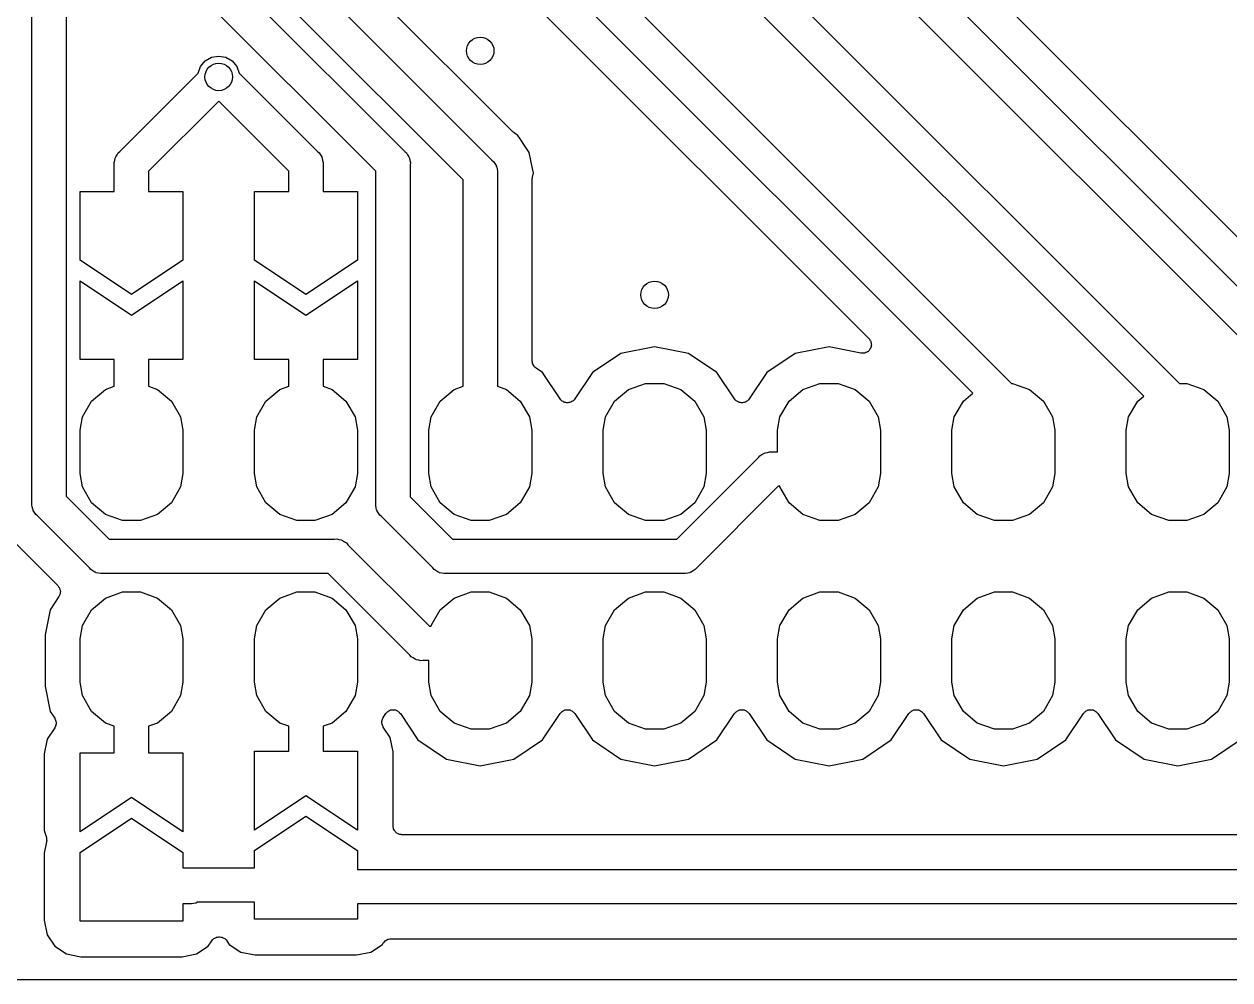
# Model space of a CAD drawing. Extents: x 106 to 188.7, y -135.7 to -88.7.
# Drawn here: x 115.28 to 132.84, y -135.71 to -121.78 of the extents above; entities that cross this region are included whole.
import ezdxf

# ---------------------------------------------------------------- set-up
doc = ezdxf.new("R2010")
doc.units = 0
doc.header["$MEASUREMENT"] = 0
doc.layers.add('BLACK', color=7, linetype='CONTINUOUS')

msp = doc.modelspace()

# ---------------------------------------------------------------- linework, layer by layer
at = {"layer": 'BLACK', "linetype": 'CONTINUOUS'}
for p, q in [((115.389, -128.756), (115.389, -103.304)), ((115.889, -103.397), (115.889, -128.663)), ((122.634, -119.994), (129.66, -127.02)), ((125.139, -120.055), (132.104, -127.02)), ((117.41, -120.231), (120.819, -123.641)), ((127.57, -120.231), (134.393, -127.054)), ((129.096, -127.164), (122.312, -120.38)), ((131.584, -127.207), (124.786, -120.409)), ((120.4, -123.929), (116.951, -120.48)), ((133.991, -127.36), (127.111, -120.48)), ((122.394, -123.354), (120.175, -121.135)), ((122.224, -121.01), (127.579, -126.365)), ((134.509, -126.452), (129.209, -121.152)), ((119.63, -121.308), (122.089, -123.768)), ((121.67, -124.056), (119.211, -121.596)), ((117.81, -122.501), (117.846, -122.403)), ((117.846, -122.403), (117.914, -122.322)), ((117.914, -122.322), (118.006, -122.269)), ((118.006, -122.269), (118.11, -122.25)), ((118.11, -122.25), (118.214, -122.269)), ((118.214, -122.269), (118.306, -122.322)), ((118.306, -122.322), (118.374, -122.403)), ((118.374, -122.403), (118.41, -122.501)), ((116.671, -123.641), (117.81, -122.501)), ((118.41, -122.501), (119.549, -123.641)), ((118.11, -122.909), (117.09, -123.929)), ((119.13, -123.929), (118.11, -122.909)), ((122.405, -123.362), (122.394, -123.354)), ((122.414, -123.37), (122.405, -123.362)), ((122.466, -123.406), (122.414, -123.37)), ((122.502, -123.458), (122.466, -123.406)), ((122.576, -123.569), (122.502, -123.458)), ((122.634, -123.656), (122.576, -123.569)), ((116.587, -123.803), (116.596, -123.771)), ((116.59, -123.836), (116.587, -123.803)), ((116.596, -123.771), (116.601, -123.738)), ((116.601, -123.738), (116.607, -123.729)), ((116.607, -123.729), (116.61, -123.718)), ((116.61, -123.718), (116.629, -123.691)), ((116.629, -123.691), (116.646, -123.662)), ((116.646, -123.662), (116.671, -123.641)), ((119.549, -123.641), (119.574, -123.662)), ((119.574, -123.662), (119.591, -123.691)), ((119.591, -123.691), (119.61, -123.718)), ((119.61, -123.718), (119.613, -123.729)), ((119.613, -123.729), (119.619, -123.738)), ((119.619, -123.738), (119.624, -123.771)), ((119.624, -123.771), (119.633, -123.803)), ((119.633, -123.803), (119.63, -123.836)), ((120.819, -123.641), (120.844, -123.662)), ((120.844, -123.662), (120.861, -123.691)), ((120.861, -123.691), (120.88, -123.718)), ((120.88, -123.718), (120.883, -123.729)), ((120.883, -123.729), (120.889, -123.738)), ((120.889, -123.738), (120.894, -123.771)), ((120.894, -123.771), (120.903, -123.803)), ((120.903, -123.803), (120.9, -123.836)), ((122.089, -123.768), (122.114, -123.789)), ((122.114, -123.789), (122.131, -123.818)), ((122.68, -123.89), (122.634, -123.656)), ((116.59, -124.224), (116.59, -123.836)), ((117.09, -123.929), (117.09, -124.224)), ((119.13, -124.224), (119.13, -123.929)), ((119.63, -123.836), (119.63, -124.224)), ((120.4, -128.767), (120.4, -123.929)), ((120.9, -123.836), (120.9, -128.674)), ((122.131, -123.818), (122.15, -123.845)), ((122.15, -123.845), (122.153, -123.856)), ((122.153, -123.856), (122.159, -123.865)), ((122.159, -123.865), (122.164, -123.898)), ((122.164, -123.898), (122.173, -123.93)), ((122.173, -123.93), (122.17, -123.963)), ((122.17, -123.963), (122.17, -127.063)), ((122.693, -123.952), (122.68, -123.89)), ((122.68, -123.89), (122.68, -123.89)), ((122.68, -124.014), (122.693, -123.952)), ((121.67, -127.063), (121.67, -124.056)), ((122.678, -124.039), (122.68, -124.027)), ((122.678, -126.696), (122.678, -124.039)), ((122.68, -124.027), (122.68, -124.014)), ((116.09, -125.224), (116.09, -124.224)), ((116.09, -124.224), (116.59, -124.224)), ((117.09, -124.224), (117.59, -124.224)), ((117.59, -124.224), (117.59, -125.224)), ((118.63, -125.224), (118.63, -124.224)), ((118.63, -124.224), (119.13, -124.224)), ((119.63, -124.224), (120.13, -124.224)), ((120.13, -124.224), (120.13, -125.224)), ((116.84, -125.724), (116.09, -125.224)), ((117.59, -125.224), (116.84, -125.724)), ((119.38, -125.724), (118.63, -125.224)), ((120.13, -125.224), (119.38, -125.724)), ((116.09, -126.674), (116.09, -125.524)), ((116.09, -125.524), (116.84, -126.024)), ((116.84, -126.024), (117.59, -125.524)), ((117.59, -125.524), (117.59, -126.674)), ((118.63, -126.674), (118.63, -125.524)), ((118.63, -125.524), (119.38, -126.024)), ((119.38, -126.024), (120.13, -125.524)), ((120.13, -125.524), (120.13, -126.674)), ((127.579, -126.365), (127.583, -126.371)), ((127.583, -126.371), (127.589, -126.376)), ((127.589, -126.376), (127.596, -126.389)), ((127.596, -126.389), (127.605, -126.402)), ((127.605, -126.402), (127.607, -126.408)), ((127.607, -126.408), (127.61, -126.414)), ((127.61, -126.414), (127.612, -126.429)), ((127.612, -126.429), (127.616, -126.444)), ((127.616, -126.444), (127.616, -126.451)), ((123.969, -126.585), (123.553, -126.863)), ((124.46, -126.487), (123.969, -126.585)), ((124.951, -126.585), (124.46, -126.487)), ((125.367, -126.863), (124.951, -126.585)), ((126.509, -126.585), (126.093, -126.863)), ((127, -126.487), (126.509, -126.585)), ((127.465, -126.58), (127, -126.487)), ((127.472, -126.58), (127.465, -126.58)), ((127.479, -126.582), (127.472, -126.58)), ((127.494, -126.58), (127.479, -126.582)), ((127.509, -126.581), (127.494, -126.58)), ((127.516, -126.579), (127.509, -126.581)), ((127.523, -126.578), (127.516, -126.579)), ((127.536, -126.572), (127.523, -126.578)), ((127.551, -126.567), (127.536, -126.572)), ((127.556, -126.562), (127.551, -126.567)), ((127.563, -126.559), (127.556, -126.562)), ((127.573, -126.549), (127.563, -126.559)), ((127.585, -126.539), (127.573, -126.549)), ((127.589, -126.533), (127.585, -126.539)), ((127.594, -126.528), (127.589, -126.533)), ((127.6, -126.514), (127.594, -126.528)), ((127.608, -126.501), (127.6, -126.514)), ((127.609, -126.494), (127.608, -126.501)), ((127.612, -126.488), (127.609, -126.494)), ((127.614, -126.473), (127.612, -126.488)), ((127.617, -126.458), (127.614, -126.473)), ((127.616, -126.451), (127.617, -126.458)), ((116.59, -126.674), (116.09, -126.674)), ((116.59, -127.063), (116.59, -126.674)), ((117.59, -126.674), (117.09, -126.674)), ((117.09, -126.674), (117.09, -127.063)), ((119.13, -126.674), (118.63, -126.674)), ((119.13, -127.063), (119.13, -126.674)), ((120.13, -126.674), (119.63, -126.674)), ((119.63, -126.674), (119.63, -127.063)), ((122.681, -126.713), (122.678, -126.696)), ((122.683, -126.731), (122.681, -126.713)), ((122.685, -126.735), (122.683, -126.731)), ((122.686, -126.739), (122.685, -126.735)), ((122.695, -126.755), (122.686, -126.739)), ((122.703, -126.771), (122.695, -126.755)), ((122.706, -126.774), (122.703, -126.771)), ((122.708, -126.777), (122.706, -126.774)), ((122.721, -126.789), (122.708, -126.777)), ((122.734, -126.801), (122.721, -126.789)), ((122.827, -126.863), (122.734, -126.801)), ((123.084, -127.248), (122.827, -126.863)), ((123.553, -126.863), (123.296, -127.248)), ((125.624, -127.248), (125.367, -126.863)), ((126.093, -126.863), (125.836, -127.248)), ((116.257, -127.28), (116.459, -127.11)), ((116.459, -127.11), (116.59, -127.063)), ((117.09, -127.063), (117.221, -127.11)), ((117.221, -127.11), (117.423, -127.28)), ((118.797, -127.28), (118.999, -127.11)), ((118.999, -127.11), (119.13, -127.063)), ((119.63, -127.063), (119.761, -127.11)), ((119.761, -127.11), (119.963, -127.28)), ((121.337, -127.28), (121.539, -127.11)), ((121.539, -127.11), (121.67, -127.063)), ((122.17, -127.063), (122.301, -127.11)), ((122.301, -127.11), (122.503, -127.28)), ((123.877, -127.28), (124.079, -127.11)), ((124.079, -127.11), (124.328, -127.02)), ((124.328, -127.02), (124.592, -127.02)), ((124.592, -127.02), (124.841, -127.11)), ((124.841, -127.11), (125.043, -127.28)), ((126.417, -127.28), (126.619, -127.11)), ((126.619, -127.11), (126.868, -127.02)), ((126.868, -127.02), (127.132, -127.02)), ((127.132, -127.02), (127.381, -127.11)), ((127.381, -127.11), (127.583, -127.28)), ((129.66, -127.02), (129.672, -127.02)), ((129.672, -127.02), (129.921, -127.11)), ((129.921, -127.11), (130.123, -127.28)), ((132.104, -127.02), (132.212, -127.02)), ((132.212, -127.02), (132.461, -127.11)), ((132.461, -127.11), (132.663, -127.28)), ((116.124, -127.51), (116.257, -127.28)), ((117.423, -127.28), (117.556, -127.51)), ((118.664, -127.51), (118.797, -127.28)), ((119.963, -127.28), (120.096, -127.51)), ((121.204, -127.51), (121.337, -127.28)), ((122.503, -127.28), (122.636, -127.51)), ((123.094, -127.258), (123.084, -127.248)), ((123.102, -127.269), (123.094, -127.258)), ((123.109, -127.274), (123.102, -127.269)), ((123.115, -127.28), (123.109, -127.274)), ((123.127, -127.286), (123.115, -127.28)), ((123.139, -127.294), (123.127, -127.286)), ((123.147, -127.296), (123.139, -127.294)), ((123.154, -127.3), (123.147, -127.296)), ((123.168, -127.301), (123.154, -127.3)), ((123.182, -127.304), (123.168, -127.301)), ((123.19, -127.304), (123.182, -127.304)), ((123.198, -127.304), (123.19, -127.304)), ((123.212, -127.301), (123.198, -127.304)), ((123.226, -127.3), (123.212, -127.301)), ((123.233, -127.296), (123.226, -127.3)), ((123.241, -127.294), (123.233, -127.296)), ((123.253, -127.286), (123.241, -127.294)), ((123.265, -127.28), (123.253, -127.286)), ((123.271, -127.274), (123.265, -127.28)), ((123.278, -127.269), (123.271, -127.274)), ((123.286, -127.258), (123.278, -127.269)), ((123.296, -127.248), (123.286, -127.258)), ((123.744, -127.51), (123.877, -127.28)), ((125.043, -127.28), (125.176, -127.51)), ((125.634, -127.258), (125.624, -127.248)), ((125.642, -127.269), (125.634, -127.258)), ((125.649, -127.274), (125.642, -127.269)), ((125.655, -127.28), (125.649, -127.274)), ((125.667, -127.286), (125.655, -127.28)), ((125.679, -127.294), (125.667, -127.286)), ((125.687, -127.296), (125.679, -127.294)), ((125.694, -127.3), (125.687, -127.296)), ((125.708, -127.301), (125.694, -127.3)), ((125.722, -127.304), (125.708, -127.301)), ((125.73, -127.304), (125.722, -127.304)), ((125.738, -127.304), (125.73, -127.304)), ((125.752, -127.301), (125.738, -127.304)), ((125.766, -127.3), (125.752, -127.301)), ((125.773, -127.296), (125.766, -127.3)), ((125.781, -127.294), (125.773, -127.296)), ((125.793, -127.286), (125.781, -127.294)), ((125.805, -127.28), (125.793, -127.286)), ((125.811, -127.274), (125.805, -127.28)), ((125.818, -127.269), (125.811, -127.274)), ((125.826, -127.258), (125.818, -127.269)), ((125.836, -127.248), (125.826, -127.258)), ((126.284, -127.51), (126.417, -127.28)), ((127.583, -127.28), (127.716, -127.51)), ((128.824, -127.51), (128.957, -127.28)), ((128.957, -127.28), (129.096, -127.164)), ((130.123, -127.28), (130.256, -127.51)), ((131.364, -127.51), (131.497, -127.28)), ((131.497, -127.28), (131.584, -127.207)), ((132.663, -127.28), (132.796, -127.51)), ((116.09, -127.704), (116.124, -127.51)), ((117.556, -127.51), (117.59, -127.704)), ((118.63, -127.704), (118.664, -127.51)), ((120.096, -127.51), (120.13, -127.704)), ((121.17, -127.704), (121.204, -127.51)), ((122.636, -127.51), (122.67, -127.704)), ((123.71, -127.704), (123.744, -127.51)), ((125.176, -127.51), (125.21, -127.704)), ((126.25, -127.704), (126.284, -127.51)), ((127.716, -127.51), (127.75, -127.704)), ((128.79, -127.704), (128.824, -127.51)), ((130.256, -127.51), (130.29, -127.704)), ((131.33, -127.704), (131.364, -127.51)), ((132.796, -127.51), (132.83, -127.704)), ((116.09, -128.336), (116.09, -127.704)), ((117.59, -127.704), (117.59, -128.336)), ((118.63, -128.336), (118.63, -127.704)), ((120.13, -127.704), (120.13, -128.336)), ((121.17, -128.336), (121.17, -127.704)), ((122.67, -127.704), (122.67, -128.336)), ((123.71, -128.336), (123.71, -127.704)), ((125.21, -127.704), (125.21, -128.336)), ((126.25, -128.02), (126.25, -127.704)), ((127.75, -127.704), (127.75, -128.336)), ((128.79, -128.336), (128.79, -127.704)), ((130.29, -127.704), (130.29, -128.336)), ((131.33, -128.336), (131.33, -127.704)), ((132.83, -127.704), (132.83, -128.336)), ((126.07, -128.031), (126.103, -128.026)), ((126.103, -128.026), (126.135, -128.017)), ((126.135, -128.017), (126.168, -128.02)), ((126.168, -128.02), (126.25, -128.02)), ((124.784, -129.29), (125.973, -128.101)), ((125.973, -128.101), (125.994, -128.076)), ((125.994, -128.076), (126.023, -128.059)), ((126.023, -128.059), (126.05, -128.04)), ((126.05, -128.04), (126.061, -128.037)), ((126.061, -128.037), (126.07, -128.031)), ((116.124, -128.53), (116.09, -128.336)), ((117.59, -128.336), (117.556, -128.53)), ((118.664, -128.53), (118.63, -128.336)), ((120.13, -128.336), (120.096, -128.53)), ((121.204, -128.53), (121.17, -128.336)), ((122.67, -128.336), (122.636, -128.53)), ((123.744, -128.53), (123.71, -128.336)), ((125.21, -128.336), (125.176, -128.53)), ((127.75, -128.336), (127.716, -128.53)), ((128.824, -128.53), (128.79, -128.336)), ((130.29, -128.336), (130.256, -128.53)), ((131.364, -128.53), (131.33, -128.336)), ((132.83, -128.336), (132.796, -128.53)), ((116.257, -128.76), (116.124, -128.53)), ((117.556, -128.53), (117.423, -128.76)), ((118.797, -128.76), (118.664, -128.53)), ((120.096, -128.53), (119.963, -128.76)), ((121.337, -128.76), (121.204, -128.53)), ((122.636, -128.53), (122.503, -128.76)), ((123.877, -128.76), (123.744, -128.53)), ((125.176, -128.53), (125.043, -128.76)), ((126.261, -128.52), (125.072, -129.709)), ((126.283, -128.52), (126.261, -128.52)), ((126.284, -128.53), (126.283, -128.52)), ((126.417, -128.76), (126.284, -128.53)), ((127.716, -128.53), (127.583, -128.76)), ((128.957, -128.76), (128.824, -128.53)), ((130.256, -128.53), (130.123, -128.76)), ((131.497, -128.76), (131.364, -128.53)), ((132.796, -128.53), (132.663, -128.76)), ((115.889, -128.663), (116.516, -129.29)), ((120.9, -128.674), (121.516, -129.29)), ((115.387, -128.789), (115.389, -128.756)), ((115.395, -128.821), (115.387, -128.789)), ((115.401, -128.853), (115.395, -128.821)), ((115.406, -128.863), (115.401, -128.853)), ((115.409, -128.874), (115.406, -128.863)), ((115.428, -128.901), (115.409, -128.874)), ((115.445, -128.93), (115.428, -128.901)), ((116.459, -128.93), (116.257, -128.76)), ((117.423, -128.76), (117.221, -128.93)), ((118.999, -128.93), (118.797, -128.76)), ((119.963, -128.76), (119.761, -128.93)), ((120.397, -128.8), (120.4, -128.767)), ((120.406, -128.832), (120.397, -128.8)), ((120.411, -128.865), (120.406, -128.832)), ((120.417, -128.874), (120.411, -128.865)), ((120.42, -128.885), (120.417, -128.874)), ((120.439, -128.912), (120.42, -128.885)), ((121.539, -128.93), (121.337, -128.76)), ((122.503, -128.76), (122.301, -128.93)), ((124.079, -128.93), (123.877, -128.76)), ((125.043, -128.76), (124.841, -128.93)), ((126.619, -128.93), (126.417, -128.76)), ((127.583, -128.76), (127.381, -128.93)), ((129.159, -128.93), (128.957, -128.76)), ((130.123, -128.76), (129.921, -128.93)), ((131.699, -128.93), (131.497, -128.76)), ((132.663, -128.76), (132.461, -128.93)), ((115.47, -128.951), (115.445, -128.93)), ((116.228, -129.709), (115.47, -128.951)), ((116.708, -129.02), (116.459, -128.93)), ((116.972, -129.02), (116.708, -129.02)), ((117.221, -128.93), (116.972, -129.02)), ((119.248, -129.02), (118.999, -128.93)), ((119.512, -129.02), (119.248, -129.02)), ((119.761, -128.93), (119.512, -129.02)), ((120.456, -128.941), (120.439, -128.912)), ((120.481, -128.962), (120.456, -128.941)), ((121.228, -129.709), (120.481, -128.962)), ((121.788, -129.02), (121.539, -128.93)), ((122.052, -129.02), (121.788, -129.02)), ((122.301, -128.93), (122.052, -129.02)), ((124.328, -129.02), (124.079, -128.93)), ((124.592, -129.02), (124.328, -129.02)), ((124.841, -128.93), (124.592, -129.02)), ((126.868, -129.02), (126.619, -128.93)), ((127.132, -129.02), (126.868, -129.02)), ((127.381, -128.93), (127.132, -129.02)), ((129.408, -129.02), (129.159, -128.93)), ((129.672, -129.02), (129.408, -129.02)), ((129.921, -128.93), (129.672, -129.02)), ((131.948, -129.02), (131.699, -128.93)), ((132.212, -129.02), (131.948, -129.02)), ((132.461, -128.93), (132.212, -129.02)), ((115.165, -129.364), (115.768, -129.967)), ((116.516, -129.29), (119.796, -129.29)), ((119.796, -129.29), (119.829, -129.287)), ((119.829, -129.287), (119.861, -129.296)), ((119.861, -129.296), (119.894, -129.301)), ((119.894, -129.301), (119.904, -129.307)), ((119.904, -129.307), (119.914, -129.31)), ((119.914, -129.31), (119.942, -129.329)), ((119.942, -129.329), (119.97, -129.346)), ((119.97, -129.346), (119.992, -129.371)), ((119.992, -129.371), (121.181, -130.56)), ((121.516, -129.29), (124.784, -129.29)), ((116.25, -129.734), (116.228, -129.709)), ((116.278, -129.751), (116.25, -129.734)), ((116.306, -129.77), (116.278, -129.751)), ((116.316, -129.773), (116.306, -129.77)), ((116.326, -129.779), (116.316, -129.773)), ((116.359, -129.784), (116.326, -129.779)), ((116.391, -129.793), (116.359, -129.784)), ((121.249, -129.734), (121.228, -129.709)), ((121.278, -129.751), (121.249, -129.734)), ((121.305, -129.77), (121.278, -129.751)), ((121.316, -129.773), (121.305, -129.77)), ((121.325, -129.779), (121.316, -129.773)), ((121.358, -129.784), (121.325, -129.779)), ((121.39, -129.793), (121.358, -129.784)), ((124.941, -129.784), (124.909, -129.793)), ((124.974, -129.779), (124.941, -129.784)), ((124.984, -129.773), (124.974, -129.779)), ((124.994, -129.77), (124.984, -129.773)), ((125.022, -129.751), (124.994, -129.77)), ((125.05, -129.734), (125.022, -129.751)), ((125.072, -129.709), (125.05, -129.734)), ((116.424, -129.79), (116.391, -129.793)), ((119.704, -129.79), (116.424, -129.79)), ((120.893, -130.979), (119.704, -129.79)), ((121.423, -129.79), (121.39, -129.793)), ((124.876, -129.79), (121.423, -129.79)), ((124.909, -129.793), (124.876, -129.79)), ((115.783, -130.127), (115.655, -130.319)), ((115.768, -129.967), (115.779, -129.984)), ((115.779, -129.984), (115.792, -130)), ((115.792, -130.108), (115.783, -130.127)), ((115.792, -130), (115.792, -130.002)), ((115.792, -130.002), (115.793, -130.003)), ((115.8, -130.089), (115.792, -130.108)), ((115.793, -130.003), (115.798, -130.023)), ((115.798, -130.023), (115.804, -130.043)), ((115.801, -130.088), (115.8, -130.089)), ((115.803, -130.066), (115.801, -130.087)), ((115.801, -130.087), (115.801, -130.088)), ((115.804, -130.045), (115.803, -130.066)), ((115.804, -130.043), (115.804, -130.044)), ((115.804, -130.044), (115.804, -130.045)), ((116.459, -130.15), (116.708, -130.06)), ((116.708, -130.06), (116.972, -130.06)), ((116.972, -130.06), (117.221, -130.15)), ((118.999, -130.15), (119.248, -130.06)), ((119.248, -130.06), (119.512, -130.06)), ((119.512, -130.06), (119.761, -130.15)), ((121.539, -130.15), (121.788, -130.06)), ((121.788, -130.06), (122.052, -130.06)), ((122.052, -130.06), (122.301, -130.15)), ((124.079, -130.15), (124.328, -130.06)), ((124.328, -130.06), (124.592, -130.06)), ((124.592, -130.06), (124.841, -130.15)), ((126.619, -130.15), (126.868, -130.06)), ((126.868, -130.06), (127.132, -130.06)), ((127.132, -130.06), (127.381, -130.15)), ((129.159, -130.15), (129.408, -130.06)), ((129.408, -130.06), (129.672, -130.06)), ((129.672, -130.06), (129.921, -130.15)), ((131.699, -130.15), (131.948, -130.06)), ((131.948, -130.06), (132.212, -130.06)), ((132.212, -130.06), (132.461, -130.15)), ((116.257, -130.32), (116.459, -130.15)), ((117.221, -130.15), (117.423, -130.32)), ((118.797, -130.32), (118.999, -130.15)), ((119.761, -130.15), (119.963, -130.32)), ((121.337, -130.32), (121.539, -130.15)), ((122.301, -130.15), (122.503, -130.32)), ((123.877, -130.32), (124.079, -130.15)), ((124.841, -130.15), (125.043, -130.32)), ((126.417, -130.32), (126.619, -130.15)), ((127.381, -130.15), (127.583, -130.32)), ((128.957, -130.32), (129.159, -130.15)), ((129.921, -130.15), (130.123, -130.32)), ((131.497, -130.32), (131.699, -130.15)), ((132.461, -130.15), (132.663, -130.32)), ((115.655, -130.319), (115.582, -130.686)), ((116.124, -130.55), (116.257, -130.32)), ((117.423, -130.32), (117.556, -130.55)), ((118.664, -130.55), (118.797, -130.32)), ((119.963, -130.32), (120.096, -130.55)), ((121.204, -130.55), (121.337, -130.32)), ((122.503, -130.32), (122.636, -130.55)), ((123.744, -130.55), (123.877, -130.32)), ((125.043, -130.32), (125.176, -130.55)), ((126.284, -130.55), (126.417, -130.32)), ((127.583, -130.32), (127.716, -130.55)), ((128.824, -130.55), (128.957, -130.32)), ((130.123, -130.32), (130.256, -130.55)), ((131.364, -130.55), (131.497, -130.32)), ((132.663, -130.32), (132.796, -130.55)), ((116.09, -130.744), (116.124, -130.55)), ((117.556, -130.55), (117.59, -130.744)), ((118.63, -130.744), (118.664, -130.55)), ((120.096, -130.55), (120.13, -130.744)), ((121.181, -130.56), (121.203, -130.56)), ((121.203, -130.56), (121.204, -130.55)), ((122.636, -130.55), (122.67, -130.744)), ((123.71, -130.744), (123.744, -130.55)), ((125.176, -130.55), (125.21, -130.744)), ((126.25, -130.744), (126.284, -130.55)), ((127.716, -130.55), (127.75, -130.744)), ((128.79, -130.744), (128.824, -130.55)), ((130.256, -130.55), (130.29, -130.744)), ((131.33, -130.744), (131.364, -130.55)), ((132.796, -130.55), (132.83, -130.744)), ((115.582, -130.686), (115.582, -131.434)), ((116.09, -131.376), (116.09, -130.744)), ((117.59, -130.744), (117.59, -131.376)), ((118.63, -131.376), (118.63, -130.744)), ((120.13, -130.744), (120.13, -131.376)), ((122.67, -130.744), (122.67, -131.376)), ((123.71, -131.376), (123.71, -130.744)), ((125.21, -130.744), (125.21, -131.376)), ((126.25, -131.376), (126.25, -130.744)), ((127.75, -130.744), (127.75, -131.376)), ((128.79, -131.376), (128.79, -130.744)), ((130.29, -130.744), (130.29, -131.376)), ((131.33, -131.376), (131.33, -130.744)), ((132.83, -130.744), (132.83, -131.376)), ((120.914, -131.004), (120.893, -130.979)), ((120.943, -131.021), (120.914, -131.004)), ((120.97, -131.04), (120.943, -131.021)), ((120.981, -131.043), (120.97, -131.04)), ((120.99, -131.049), (120.981, -131.043)), ((121.023, -131.054), (120.99, -131.049)), ((121.055, -131.063), (121.023, -131.054)), ((121.088, -131.06), (121.055, -131.063)), ((121.17, -131.06), (121.088, -131.06)), ((121.17, -131.376), (121.17, -131.06)), ((115.582, -131.434), (115.655, -131.801)), ((116.124, -131.57), (116.09, -131.376)), ((117.59, -131.376), (117.556, -131.57)), ((118.664, -131.57), (118.63, -131.376)), ((120.13, -131.376), (120.096, -131.57)), ((121.204, -131.57), (121.17, -131.376)), ((122.67, -131.376), (122.636, -131.57)), ((123.744, -131.57), (123.71, -131.376)), ((125.21, -131.376), (125.176, -131.57)), ((126.284, -131.57), (126.25, -131.376)), ((127.75, -131.376), (127.716, -131.57)), ((128.824, -131.57), (128.79, -131.376)), ((130.29, -131.376), (130.256, -131.57)), ((131.364, -131.57), (131.33, -131.376)), ((132.83, -131.376), (132.796, -131.57)), ((116.257, -131.8), (116.124, -131.57)), ((117.556, -131.57), (117.423, -131.8)), ((118.797, -131.8), (118.664, -131.57)), ((120.096, -131.57), (119.963, -131.8)), ((121.337, -131.8), (121.204, -131.57)), ((122.636, -131.57), (122.503, -131.8)), ((123.877, -131.8), (123.744, -131.57)), ((125.176, -131.57), (125.043, -131.8)), ((126.417, -131.8), (126.284, -131.57)), ((127.716, -131.57), (127.583, -131.8)), ((128.957, -131.8), (128.824, -131.57)), ((130.256, -131.57), (130.123, -131.8)), ((131.497, -131.8), (131.364, -131.57)), ((132.796, -131.57), (132.663, -131.8)), ((115.655, -131.801), (115.722, -131.901)), ((116.459, -131.97), (116.257, -131.8)), ((117.423, -131.8), (117.221, -131.97)), ((118.999, -131.97), (118.797, -131.8)), ((119.963, -131.8), (119.761, -131.97)), ((120.504, -131.895), (120.507, -131.888)), ((120.507, -131.888), (120.544, -131.832)), ((120.544, -131.832), (120.554, -131.822)), ((120.554, -131.822), (120.562, -131.811)), ((120.562, -131.811), (120.569, -131.806)), ((120.569, -131.806), (120.575, -131.8)), ((120.575, -131.8), (120.587, -131.794)), ((120.587, -131.794), (120.599, -131.786)), ((120.599, -131.786), (120.607, -131.784)), ((120.607, -131.784), (120.614, -131.78)), ((120.614, -131.78), (120.628, -131.779)), ((120.628, -131.779), (120.642, -131.776)), ((120.642, -131.776), (120.65, -131.776)), ((120.65, -131.776), (120.658, -131.776)), ((120.658, -131.776), (120.672, -131.779)), ((120.672, -131.779), (120.686, -131.78)), ((120.686, -131.78), (120.693, -131.784)), ((120.693, -131.784), (120.701, -131.786)), ((120.701, -131.786), (120.713, -131.794)), ((120.713, -131.794), (120.725, -131.8)), ((120.725, -131.8), (120.731, -131.806)), ((120.731, -131.806), (120.738, -131.811)), ((120.738, -131.811), (120.746, -131.822)), ((120.746, -131.822), (120.756, -131.832)), ((120.756, -131.832), (121.013, -132.217)), ((121.539, -131.97), (121.337, -131.8)), ((122.503, -131.8), (122.301, -131.97)), ((122.827, -132.217), (123.084, -131.832)), ((123.084, -131.832), (123.094, -131.822)), ((123.094, -131.822), (123.102, -131.811)), ((123.102, -131.811), (123.109, -131.806)), ((123.109, -131.806), (123.115, -131.8)), ((123.115, -131.8), (123.127, -131.794)), ((123.127, -131.794), (123.139, -131.786)), ((123.139, -131.786), (123.147, -131.784)), ((123.147, -131.784), (123.154, -131.78)), ((123.154, -131.78), (123.168, -131.779)), ((123.168, -131.779), (123.182, -131.776)), ((123.182, -131.776), (123.19, -131.776)), ((123.19, -131.776), (123.198, -131.776)), ((123.198, -131.776), (123.212, -131.779)), ((123.212, -131.779), (123.226, -131.78)), ((123.226, -131.78), (123.233, -131.784)), ((123.233, -131.784), (123.241, -131.786)), ((123.241, -131.786), (123.253, -131.794)), ((123.253, -131.794), (123.265, -131.8)), ((123.265, -131.8), (123.271, -131.806)), ((123.271, -131.806), (123.278, -131.811)), ((123.278, -131.811), (123.286, -131.822)), ((123.286, -131.822), (123.296, -131.832)), ((123.296, -131.832), (123.553, -132.217)), ((124.079, -131.97), (123.877, -131.8)), ((125.043, -131.8), (124.841, -131.97)), ((125.367, -132.217), (125.624, -131.832)), ((125.624, -131.832), (125.634, -131.822)), ((125.634, -131.822), (125.642, -131.811)), ((125.642, -131.811), (125.649, -131.806)), ((125.649, -131.806), (125.655, -131.8)), ((125.655, -131.8), (125.667, -131.794)), ((125.667, -131.794), (125.679, -131.786)), ((125.679, -131.786), (125.687, -131.784)), ((125.687, -131.784), (125.694, -131.78)), ((125.694, -131.78), (125.708, -131.779)), ((125.708, -131.779), (125.722, -131.776)), ((125.722, -131.776), (125.73, -131.776)), ((125.73, -131.776), (125.738, -131.776)), ((125.738, -131.776), (125.752, -131.779)), ((125.752, -131.779), (125.766, -131.78)), ((125.766, -131.78), (125.773, -131.784)), ((125.773, -131.784), (125.781, -131.786)), ((125.781, -131.786), (125.793, -131.794)), ((125.793, -131.794), (125.805, -131.8)), ((125.805, -131.8), (125.811, -131.806)), ((125.811, -131.806), (125.818, -131.811)), ((125.818, -131.811), (125.826, -131.822)), ((125.826, -131.822), (125.836, -131.832)), ((125.836, -131.832), (126.093, -132.217)), ((126.619, -131.97), (126.417, -131.8)), ((127.583, -131.8), (127.381, -131.97)), ((127.907, -132.217), (128.164, -131.832)), ((128.164, -131.832), (128.174, -131.822)), ((128.174, -131.822), (128.182, -131.811)), ((128.182, -131.811), (128.189, -131.806)), ((128.189, -131.806), (128.195, -131.8)), ((128.195, -131.8), (128.207, -131.794)), ((128.207, -131.794), (128.219, -131.786)), ((128.219, -131.786), (128.227, -131.784)), ((128.227, -131.784), (128.234, -131.78)), ((128.234, -131.78), (128.248, -131.779)), ((128.248, -131.779), (128.262, -131.776)), ((128.262, -131.776), (128.27, -131.776)), ((128.27, -131.776), (128.278, -131.776)), ((128.278, -131.776), (128.292, -131.779)), ((128.292, -131.779), (128.306, -131.78)), ((128.306, -131.78), (128.313, -131.784)), ((128.313, -131.784), (128.321, -131.786)), ((128.321, -131.786), (128.333, -131.794)), ((128.333, -131.794), (128.345, -131.8)), ((128.345, -131.8), (128.351, -131.806)), ((128.351, -131.806), (128.358, -131.811)), ((128.358, -131.811), (128.366, -131.822)), ((128.366, -131.822), (128.376, -131.832)), ((128.376, -131.832), (128.633, -132.217)), ((129.159, -131.97), (128.957, -131.8)), ((130.123, -131.8), (129.921, -131.97)), ((130.447, -132.217), (130.704, -131.832)), ((130.704, -131.832), (130.714, -131.822)), ((130.714, -131.822), (130.722, -131.811)), ((130.722, -131.811), (130.729, -131.806)), ((130.729, -131.806), (130.735, -131.8)), ((130.735, -131.8), (130.747, -131.794)), ((130.747, -131.794), (130.759, -131.786)), ((130.759, -131.786), (130.767, -131.784)), ((130.767, -131.784), (130.774, -131.78)), ((130.774, -131.78), (130.788, -131.779)), ((130.788, -131.779), (130.802, -131.776)), ((130.802, -131.776), (130.81, -131.776)), ((130.81, -131.776), (130.818, -131.776)), ((130.818, -131.776), (130.832, -131.779)), ((130.832, -131.779), (130.846, -131.78)), ((130.846, -131.78), (130.853, -131.784)), ((130.853, -131.784), (130.861, -131.786)), ((130.861, -131.786), (130.873, -131.794)), ((130.873, -131.794), (130.885, -131.8)), ((130.885, -131.8), (130.891, -131.806)), ((130.891, -131.806), (130.898, -131.811)), ((130.898, -131.811), (130.906, -131.822)), ((130.906, -131.822), (130.916, -131.832)), ((130.916, -131.832), (131.173, -132.217)), ((131.699, -131.97), (131.497, -131.8)), ((132.663, -131.8), (132.461, -131.97)), ((115.722, -132.042), (115.611, -132.207)), ((115.722, -131.901), (115.725, -131.909)), ((115.725, -132.034), (115.722, -132.042)), ((115.725, -131.909), (115.73, -131.915)), ((115.73, -132.028), (115.725, -132.034)), ((115.73, -131.915), (115.734, -131.929)), ((115.734, -132.014), (115.73, -132.028)), ((115.734, -131.929), (115.74, -131.941)), ((115.74, -132.002), (115.734, -132.014)), ((115.74, -131.941), (115.74, -131.95)), ((115.74, -131.95), (115.743, -131.958)), ((115.743, -131.985), (115.74, -131.993)), ((115.74, -131.993), (115.74, -132.002)), ((115.743, -131.958), (115.742, -131.972)), ((115.742, -131.972), (115.743, -131.985)), ((116.59, -132.017), (116.459, -131.97)), ((116.59, -132.405), (116.59, -132.017)), ((117.221, -131.97), (117.09, -132.017)), ((117.09, -132.017), (117.09, -132.405)), ((119.13, -132.017), (118.999, -131.97)), ((119.13, -132.379), (119.13, -132.017)), ((119.761, -131.97), (119.63, -132.017)), ((119.63, -132.017), (119.63, -132.379)), ((120.486, -131.944), (120.489, -131.936)), ((120.487, -131.958), (120.486, -131.944)), ((120.486, -131.972), (120.487, -131.958)), ((120.489, -131.98), (120.486, -131.972)), ((120.489, -131.928), (120.495, -131.915)), ((120.489, -131.936), (120.489, -131.928)), ((120.489, -131.988), (120.489, -131.98)), ((120.495, -132.001), (120.489, -131.988)), ((120.495, -131.915), (120.499, -131.902)), ((120.499, -132.014), (120.495, -132.001)), ((120.499, -131.902), (120.504, -131.895)), ((120.504, -132.021), (120.499, -132.014)), ((120.507, -132.029), (120.504, -132.021)), ((120.609, -132.181), (120.507, -132.029)), ((121.788, -132.06), (121.539, -131.97)), ((122.052, -132.06), (121.788, -132.06)), ((122.301, -131.97), (122.052, -132.06)), ((124.328, -132.06), (124.079, -131.97)), ((124.592, -132.06), (124.328, -132.06)), ((124.841, -131.97), (124.592, -132.06)), ((126.868, -132.06), (126.619, -131.97)), ((127.132, -132.06), (126.868, -132.06)), ((127.381, -131.97), (127.132, -132.06)), ((129.408, -132.06), (129.159, -131.97)), ((129.672, -132.06), (129.408, -132.06)), ((129.921, -131.97), (129.672, -132.06)), ((131.948, -132.06), (131.699, -131.97)), ((132.212, -132.06), (131.948, -132.06)), ((132.461, -131.97), (132.212, -132.06)), ((115.611, -132.207), (115.57, -132.418)), ((120.65, -132.392), (120.609, -132.181)), ((121.013, -132.217), (121.429, -132.495)), ((122.411, -132.495), (122.827, -132.217)), ((123.553, -132.217), (123.969, -132.495)), ((124.951, -132.495), (125.367, -132.217)), ((126.093, -132.217), (126.509, -132.495)), ((127.491, -132.495), (127.907, -132.217)), ((128.633, -132.217), (129.049, -132.495)), ((130.031, -132.495), (130.447, -132.217)), ((131.173, -132.217), (131.589, -132.495)), ((132.571, -132.495), (132.987, -132.217)), ((115.57, -132.418), (115.57, -133.537)), ((116.09, -133.555), (116.09, -132.405)), ((116.09, -132.405), (116.59, -132.405)), ((117.09, -132.405), (117.59, -132.405)), ((117.59, -132.405), (117.59, -133.555)), ((118.63, -133.529), (118.63, -132.379)), ((118.63, -132.379), (119.13, -132.379)), ((119.63, -132.379), (120.13, -132.379)), ((120.13, -132.379), (120.13, -133.529)), ((120.65, -133.47), (120.65, -132.392)), ((121.429, -132.495), (121.92, -132.593)), ((121.92, -132.593), (122.411, -132.495)), ((123.969, -132.495), (124.46, -132.593)), ((124.46, -132.593), (124.951, -132.495)), ((126.509, -132.495), (127, -132.593)), ((127, -132.593), (127.491, -132.495)), ((129.049, -132.495), (129.54, -132.593)), ((129.54, -132.593), (130.031, -132.495)), ((131.589, -132.495), (132.08, -132.593)), ((132.08, -132.593), (132.571, -132.495)), ((116.84, -133.055), (116.09, -133.555)), ((117.59, -133.555), (116.84, -133.055)), ((119.38, -133.029), (118.63, -133.529)), ((120.13, -133.529), (119.38, -133.029)), ((116.09, -133.856), (116.84, -133.356)), ((116.84, -133.356), (117.59, -133.856)), ((118.63, -133.829), (119.38, -133.329)), ((119.38, -133.329), (120.13, -133.829)), ((120.652, -133.481), (120.65, -133.47)), ((115.57, -133.537), (115.6, -133.638)), ((115.6, -133.638), (115.601, -133.647)), ((115.601, -133.647), (115.604, -133.655)), ((120.652, -133.493), (120.652, -133.481)), ((120.656, -133.503), (120.652, -133.493)), ((120.658, -133.514), (120.656, -133.503)), ((120.664, -133.524), (120.658, -133.514)), ((120.667, -133.534), (120.664, -133.524)), ((120.675, -133.543), (120.667, -133.534)), ((120.68, -133.552), (120.675, -133.543)), ((120.689, -133.559), (120.68, -133.552)), ((120.696, -133.568), (120.689, -133.559)), ((120.705, -133.573), (120.696, -133.568)), ((120.714, -133.58), (120.705, -133.573)), ((120.724, -133.584), (120.714, -133.58)), ((120.734, -133.59), (120.724, -133.584)), ((120.745, -133.592), (120.734, -133.59)), ((120.755, -133.596), (120.745, -133.592)), ((120.766, -133.596), (120.755, -133.596)), ((120.777, -133.597), (120.766, -133.596)), ((153.543, -133.597), (120.777, -133.597)), ((115.603, -133.699), (115.57, -133.868)), ((115.605, -133.681), (115.603, -133.69)), ((115.603, -133.69), (115.603, -133.699)), ((115.604, -133.655), (115.604, -133.668)), ((115.604, -133.668), (115.605, -133.681)), ((115.57, -133.868), (115.57, -134.843)), ((116.09, -134.856), (116.09, -133.856)), ((117.59, -133.856), (117.59, -134.079)), ((118.63, -134.079), (118.63, -133.829)), ((120.13, -133.829), (120.13, -134.106)), ((117.59, -134.079), (118.63, -134.079)), ((120.13, -134.106), (154.19, -134.106)), ((117.712, -134.606), (117.59, -134.606)), ((117.59, -134.606), (117.59, -134.856)), ((117.777, -134.594), (117.712, -134.606)), ((117.803, -134.579), (117.777, -134.594)), ((118.63, -134.579), (117.803, -134.579)), ((118.63, -134.829), (118.63, -134.579)), ((154.19, -134.606), (120.13, -134.606)), ((120.13, -134.606), (120.13, -134.829)), ((115.57, -134.843), (115.611, -135.054)), ((117.59, -134.856), (116.09, -134.856)), ((120.13, -134.829), (118.63, -134.829)), ((115.611, -135.054), (115.724, -135.222)), ((115.724, -135.222), (115.892, -135.334)), ((117.788, -135.334), (117.956, -135.222)), ((117.956, -135.222), (118.009, -135.143)), ((118.009, -135.143), (118.021, -135.13)), ((118.021, -135.13), (118.033, -135.117)), ((118.033, -135.117), (118.036, -135.115)), ((118.036, -135.115), (118.039, -135.112)), ((118.039, -135.112), (118.055, -135.104)), ((118.055, -135.104), (118.071, -135.095)), ((118.071, -135.095), (118.075, -135.094)), ((118.075, -135.094), (118.079, -135.092)), ((118.079, -135.092), (118.096, -135.09)), ((118.096, -135.09), (118.114, -135.087)), ((118.114, -135.087), (118.124, -135.087)), ((118.124, -135.087), (118.141, -135.09)), ((118.141, -135.09), (118.159, -135.092)), ((118.159, -135.092), (118.163, -135.094)), ((118.163, -135.094), (118.167, -135.095)), ((118.167, -135.095), (118.183, -135.104)), ((118.183, -135.104), (118.199, -135.112)), ((118.199, -135.112), (118.202, -135.115)), ((118.202, -135.115), (118.205, -135.117)), ((118.205, -135.117), (118.217, -135.13)), ((118.217, -135.13), (118.229, -135.143)), ((118.229, -135.143), (118.264, -135.195)), ((118.264, -135.195), (118.432, -135.308)), ((120.328, -135.308), (120.496, -135.195)), ((120.496, -135.195), (120.513, -135.17)), ((120.513, -135.17), (120.526, -135.157)), ((120.526, -135.157), (120.537, -135.143)), ((120.537, -135.143), (120.541, -135.141)), ((120.541, -135.141), (120.544, -135.138)), ((120.544, -135.138), (120.56, -135.13)), ((120.56, -135.13), (120.575, -135.121)), ((120.575, -135.121), (120.579, -135.12)), ((120.579, -135.12), (120.583, -135.119)), ((120.583, -135.119), (120.601, -135.117)), ((120.601, -135.117), (120.619, -135.113)), ((120.619, -135.113), (153.684, -135.113)), ((115.892, -135.334), (116.103, -135.376)), ((116.103, -135.376), (117.577, -135.376)), ((117.577, -135.376), (117.788, -135.334)), ((118.432, -135.308), (118.643, -135.349)), ((118.643, -135.349), (120.117, -135.349)), ((120.117, -135.349), (120.328, -135.308)), ((187.93, -135.713), (106.74, -135.713))]:
    msp.add_line(p, q, dxfattribs=at)
at = {"layer": 'BLACK'}
for centre in [(121.92, -122.174), (118.11, -122.555), (124.46, -125.73)]:
    msp.add_circle(centre, 0.2, dxfattribs=at)

doc.saveas('drawing.dxf')
